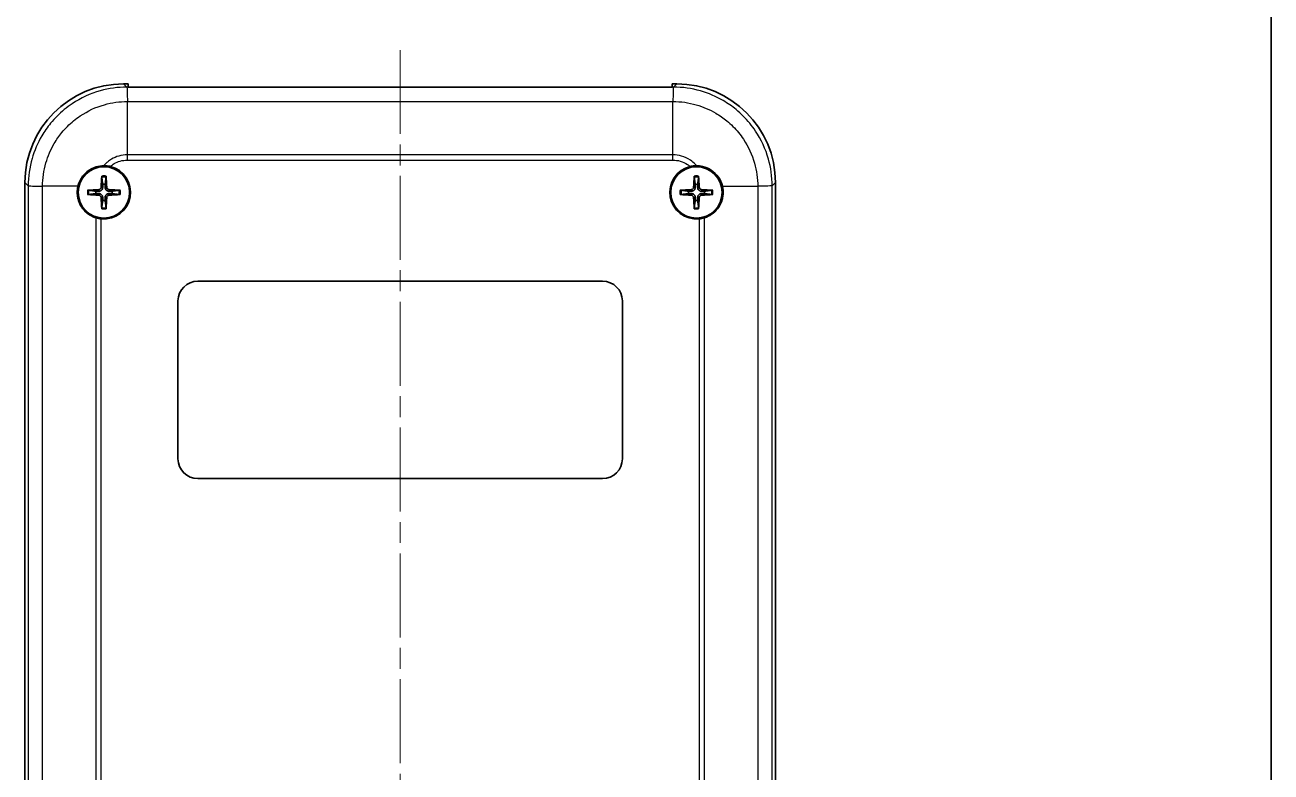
# Model space of a CAD drawing. Header units: millimetres. Extents: x 0 to 3058, y 0 to 562.
# Drawn here: x 1061.8 to 1188, y 241.9 to 317.6 of the extents above; entities that cross this region are included whole.
import ezdxf

# ---------------------------------------------------------------- set-up
doc = ezdxf.new("R2010")
doc.units = ezdxf.units.MM
doc.header["$LTSCALE"] = 1.5
doc.linetypes.add('CHAIN', pattern=[0.3543, 0.2362, -0.0295, 0.0591, -0.0295])
for name, color, linetype, lineweight in [('Border (ISO)', 7, 'Continuous', 35), ('Centerline (ISO)', 131, 'Continuous', 18), ('Visible (ISO)', 7, 'Continuous', 35), ('Visible Narrow (ISO)', 7, 'Continuous', 25)]:
    doc.layers.add(name, color=color, linetype=linetype, lineweight=lineweight)

# ---------------------------------------------------------------- blocks, each defined once
blk = doc.blocks.new('図面枠 tk図枠')
at = {"layer": 'Border (ISO)'}
blk.add_line((405.5, 289), (405.5, 8), dxfattribs=at)

msp = doc.modelspace()

# ---------------------------------------------------------------- linework, layer by layer
at = {"layer": 'Centerline (ISO)', "linetype": 'CHAIN', "ltscale": 23.990969}
msp.add_line((1099.8117, 315.0765), (1099.8117, 172.9097), dxfattribs=at)
at = {"layer": 'Visible (ISO)'}
for p, q in [((1071.8056, 311.6597), (1072.2617, 311.6597)), ((1072.2617, 311.328), (1072.2617, 311.6597)), ((1127.3617, 311.328), (1072.2617, 311.328)), ((1127.3617, 311.6597), (1127.3617, 311.328)), ((1127.3617, 311.6597), (1127.8178, 311.6597)), ((1061.8117, 186.6536), (1061.8117, 301.6658)), ((1137.8117, 301.6658), (1137.8117, 186.6536)), ((1136.6117, 301.2949), (1136.6117, 301.2948)), ((1079.3117, 291.6597), (1120.3117, 291.6597)), ((1077.3117, 273.6597), (1077.3117, 289.6597)), ((1122.3117, 289.6597), (1122.3117, 273.6597)), ((1120.3117, 271.6597), (1079.3117, 271.6597))]:
    msp.add_line(p, q, dxfattribs=at)
for centre in [(1069.8117, 300.6597), (1129.8117, 300.6597)]:
    msp.add_circle(centre, 2.6, dxfattribs=at)
for centre, radius, start, end in [((1069.8117, 300.6597), 2.7, 264.287631, 76.547675), ((1129.8117, 300.6597), 2.7, 103.452325, 275.712369), ((1069.8117, 300.6597), 0.8207, 171.331953, 188.668047), ((1069.8117, 300.6597), 0.8207, 81.331953, 98.668047), ((1069.8117, 300.6597), 0.8207, 351.331953, 8.668047), ((1129.8117, 300.6597), 0.8207, 171.331953, 188.668047), ((1129.8117, 300.6597), 0.8207, 81.331953, 98.668047), ((1129.8117, 300.6597), 0.8207, 351.331953, 8.668047), ((1069.8117, 300.6597), 0.8207, 261.331953, 278.668047), ((1129.8117, 300.6597), 0.8207, 261.331953, 278.668047), ((1079.3117, 289.6597), 2, 90, 180), ((1120.3117, 289.6597), 2, 0, 90), ((1079.3117, 273.6597), 2, 180, 270), ((1120.3117, 273.6597), 2, 270, 0)]:
    msp.add_arc(centre, radius, start, end, dxfattribs=at)
for centre, major_axis, ratio, start_param, end_param in [((1071.8178, 301.6536), (-7.0797, 7.0797), 0.99878277, 5.49839613, 7.06797448), ((1127.8056, 301.6536), (7.0797, 7.0797), 0.99878277, 5.49839613, 7.06797448), ((1070.0215, 300.6506), (-0.2621, -5.9906), 0.08715574, 4.43466376, 4.62793306), ((1069.6019, 300.6506), (-0.2621, 5.9906), 0.08715574, 4.7968449, 4.9901142), ((1130.0215, 300.6506), (-0.2621, -5.9906), 0.08715574, 4.43466376, 4.62793306), ((1129.6019, 300.6506), (-0.2621, 5.9906), 0.08715574, 4.7968449, 4.9901142), ((1069.8209, 300.4499), (-5.9906, -0.2621), 0.08715574, 4.7968449, 4.9901142), ((1069.8209, 300.8695), (5.9906, -0.2621), 0.08715574, 4.43466376, 4.62793306), ((1069.8025, 300.4499), (-5.9906, 0.2621), 0.08715574, 4.43466376, 4.62793306), ((1069.8025, 300.8695), (5.9906, 0.2621), 0.08715574, 4.7968449, 4.9901142), ((1129.8209, 300.4499), (-5.9906, -0.2621), 0.08715574, 4.7968449, 4.9901142), ((1129.8209, 300.8695), (5.9906, -0.2621), 0.08715574, 4.43466376, 4.62793306), ((1129.8025, 300.4499), (-5.9906, 0.2621), 0.08715574, 4.43466376, 4.62793306), ((1129.8025, 300.8695), (5.9906, 0.2621), 0.08715574, 4.7968449, 4.9901142), ((1070.0215, 300.6689), (0.2621, -5.9906), 0.08715574, 4.7968449, 4.9901142), ((1069.6019, 300.6689), (0.2621, 5.9906), 0.08715574, 4.43466376, 4.62793306), ((1130.0215, 300.6689), (0.2621, -5.9906), 0.08715574, 4.7968449, 4.9901142), ((1129.6019, 300.6689), (0.2621, 5.9906), 0.08715574, 4.43466376, 4.62793306)]:
    msp.add_ellipse(centre, major_axis=major_axis, ratio=ratio, start_param=start_param, end_param=end_param, dxfattribs=at)
for points, knots in [([(1067.1843, 301.2817), (1067.2543, 301.5776), (1067.3738, 301.8592), (1067.6897, 302.353), (1067.8785, 302.5656), (1068.3754, 302.9744), (1068.6971, 303.1451), (1069.2835, 303.3196), (1069.5332, 303.357), (1069.7835, 303.3596)], [-0.397718375, -0.397718375, -0.397718375, -0.397718375, -0.306121113, -0.306121113, -0.220565371, -0.220565371, -0.110928462, -0.110928462, -0.03399724, -0.03399724, -0.03399724, -0.03399724]), ([(1069.7835, 303.3596), (1069.8953, 303.3608), (1070.0079, 303.355), (1070.2277, 303.3297), (1070.3344, 303.3109), (1070.4398, 303.2857)], [-0.0667034986, -0.0667034986, -0.0667034986, -0.0667034986, -0.0325176309, -0.0325176309, -0.0000000047, -0.0000000047, -0.0000000047, -0.0000000047]), ([(1129.1836, 303.2857), (1129.2907, 303.3113), (1129.3992, 303.3303), (1129.619, 303.3552), (1129.7299, 303.3607), (1129.8399, 303.3596)], [-0.0667245398, -0.0667245398, -0.0667245398, -0.0667245398, -0.0336620514, -0.0336620514, 0, 0, 0, 0]), ([(1129.8399, 303.3596), (1130.0313, 303.3576), (1130.2225, 303.3352), (1130.7304, 303.2198), (1131.0352, 303.0891), (1131.5907, 302.7187), (1131.8347, 302.4797), (1132.2214, 301.9236), (1132.3609, 301.6118), (1132.4391, 301.2817)], [-0.363435919, -0.363435919, -0.363435919, -0.363435919, -0.304697337, -0.304697337, -0.204614643, -0.204614643, -0.102097776, -0.102097776, 0, 0, 0, 0]), ([(1069.5906, 302.2012), (1069.59, 302.2056), (1069.5895, 302.2122), (1069.5888, 302.2274), (1069.5886, 302.2393), (1069.5888, 302.2615), (1069.5892, 302.2757), (1069.5901, 302.2964), (1069.5906, 302.3061), (1069.5912, 302.315)], [0.0329150768, 0.0329150768, 0.0329150768, 0.0329150768, 0.0357980264, 0.0357980264, 0.0393716396, 0.0393716396, 0.0429965212, 0.0429965212, 0.0455760451, 0.0455760451, 0.0455760451, 0.0455760451]), ([(1070.0321, 302.315), (1070.0327, 302.3061), (1070.0333, 302.2964), (1070.0342, 302.2757), (1070.0346, 302.2615), (1070.0347, 302.2393), (1070.0346, 302.2274), (1070.0339, 302.2122), (1070.0334, 302.2056), (1070.0328, 302.2012)], [0.0118419235, 0.0118419235, 0.0118419235, 0.0118419235, 0.0144214474, 0.0144214474, 0.018046329, 0.018046329, 0.0216199422, 0.0216199422, 0.0245028918, 0.0245028918, 0.0245028918, 0.0245028918]), ([(1129.5906, 302.2012), (1129.59, 302.2056), (1129.5895, 302.2122), (1129.5888, 302.2274), (1129.5886, 302.2393), (1129.5888, 302.2615), (1129.5892, 302.2757), (1129.5901, 302.2964), (1129.5906, 302.3061), (1129.5912, 302.315)], [0.0329150768, 0.0329150768, 0.0329150768, 0.0329150768, 0.0357980264, 0.0357980264, 0.0393716396, 0.0393716396, 0.0429965212, 0.0429965212, 0.0455760451, 0.0455760451, 0.0455760451, 0.0455760451]), ([(1130.0321, 302.315), (1130.0327, 302.3061), (1130.0333, 302.2964), (1130.0342, 302.2757), (1130.0346, 302.2615), (1130.0347, 302.2393), (1130.0346, 302.2274), (1130.0339, 302.2122), (1130.0334, 302.2056), (1130.0328, 302.2012)], [0.0118419235, 0.0118419235, 0.0118419235, 0.0118419235, 0.0144214474, 0.0144214474, 0.018046329, 0.018046329, 0.0216199422, 0.0216199422, 0.0245028918, 0.0245028918, 0.0245028918, 0.0245028918]), ([(1068.9988, 298.085), (1068.8655, 298.1271), (1068.7354, 298.1796), (1068.3706, 298.3609), (1068.1495, 298.5151), (1067.7555, 298.8886), (1067.5858, 299.1067), (1067.3397, 299.5495), (1067.2537, 299.765), (1067.165, 300.1112), (1067.1423, 300.235), (1067.1221, 300.4162), (1067.1176, 300.4726), (1067.1135, 300.5576), (1067.1125, 300.5861), (1067.1117, 300.6372), (1067.1116, 300.6598), (1067.112, 300.7078), (1067.1126, 300.7332), (1067.115, 300.8006), (1067.1176, 300.8427), (1067.1323, 301.0185), (1067.1534, 301.1512), (1067.1843, 301.2817)], [-0.409984685, -0.409984685, -0.409984685, -0.409984685, -0.366522343, -0.366522343, -0.284018358, -0.284018358, -0.200348508, -0.200348508, -0.130632132, -0.130632132, -0.092868481, -0.092868481, -0.075897997, -0.075897997, -0.067344445, -0.067344445, -0.060551491, -0.060551491, -0.052942596, -0.052942596, -0.040306178, -0.040306178, 0, 0, 0, 0]), ([(1068.1565, 300.8802), (1068.1653, 300.8808), (1068.175, 300.8813), (1068.1957, 300.8822), (1068.2099, 300.8826), (1068.2321, 300.8828), (1068.244, 300.8826), (1068.2592, 300.882), (1068.2658, 300.8814), (1068.2703, 300.8809)], [0.0118419235, 0.0118419235, 0.0118419235, 0.0118419235, 0.0144214474, 0.0144214474, 0.018046329, 0.018046329, 0.0216199422, 0.0216199422, 0.0245028918, 0.0245028918, 0.0245028918, 0.0245028918]), ([(1068.2703, 300.4386), (1068.2658, 300.438), (1068.2592, 300.4375), (1068.244, 300.4369), (1068.2321, 300.4367), (1068.2099, 300.4369), (1068.1957, 300.4372), (1068.175, 300.4381), (1068.1653, 300.4387), (1068.1565, 300.4393)], [0.0329150768, 0.0329150768, 0.0329150768, 0.0329150768, 0.0357980264, 0.0357980264, 0.0393716396, 0.0393716396, 0.0429965212, 0.0429965212, 0.0455760451, 0.0455760451, 0.0455760451, 0.0455760451]), ([(1069.5233, 301.1787), (1069.5218, 301.1485), (1069.5142, 301.1166), (1069.4869, 301.0585), (1069.4671, 301.0322), (1069.4225, 300.9913), (1069.3946, 300.9739), (1069.3412, 300.9542), (1069.3166, 300.9493), (1069.2928, 300.9481)], [0, 0, 0, 0, 0.0090810802, 0.0090810802, 0.0181621604, 0.0181621604, 0.0272534983, 0.0272534983, 0.0342554005, 0.0342554005, 0.0342554005, 0.0342554005]), ([(1069.2928, 300.3714), (1069.3229, 300.3699), (1069.3548, 300.3623), (1069.4129, 300.3349), (1069.4392, 300.3152), (1069.4801, 300.2705), (1069.4976, 300.2427), (1069.5172, 300.1893), (1069.5221, 300.1647), (1069.5233, 300.1408)], [0, 0, 0, 0, 0.0090810802, 0.0090810802, 0.0181621604, 0.0181621604, 0.0272534983, 0.0272534983, 0.0342554005, 0.0342554005, 0.0342554005, 0.0342554005]), ([(1069.6886, 301.1714), (1069.6887, 301.1308), (1069.6822, 301.0892), (1069.6623, 301.0254), (1069.65, 300.9967), (1069.6178, 300.9424), (1069.5977, 300.9167), (1069.5547, 300.8737), (1069.5291, 300.8537), (1069.4747, 300.8214), (1069.446, 300.8092), (1069.3822, 300.7893), (1069.3407, 300.7828), (1069.3, 300.7828)], [-0.0711518146, -0.0711518146, -0.0711518146, -0.0711518146, -0.05848033, -0.05848033, -0.0493696425, -0.0493696425, -0.040258955, -0.040258955, -0.0311482675, -0.0311482675, -0.02203758, -0.02203758, -0.0093660955, -0.0093660955, -0.0093660955, -0.0093660955]), ([(1069.3, 300.5367), (1069.3407, 300.5367), (1069.3822, 300.5302), (1069.446, 300.5103), (1069.4747, 300.4981), (1069.5291, 300.4658), (1069.5547, 300.4457), (1069.5977, 300.4028), (1069.6178, 300.3771), (1069.65, 300.3228), (1069.6623, 300.2941), (1069.6822, 300.2303), (1069.6887, 300.1887), (1069.6886, 300.1481)], [-0.0711518146, -0.0711518146, -0.0711518146, -0.0711518146, -0.05848033, -0.05848033, -0.0493696425, -0.0493696425, -0.040258955, -0.040258955, -0.0311482675, -0.0311482675, -0.02203758, -0.02203758, -0.0093660955, -0.0093660955, -0.0093660955, -0.0093660955]), ([(1070.3234, 300.7828), (1070.2827, 300.7828), (1070.2412, 300.7893), (1070.1773, 300.8092), (1070.1487, 300.8214), (1070.0943, 300.8537), (1070.0686, 300.8737), (1070.0257, 300.9167), (1070.0056, 300.9424), (1069.9733, 300.9967), (1069.9611, 301.0254), (1069.9412, 301.0892), (1069.9347, 301.1308), (1069.9348, 301.1714)], [-0.0711518146, -0.0711518146, -0.0711518146, -0.0711518146, -0.05848033, -0.05848033, -0.0493696425, -0.0493696425, -0.040258955, -0.040258955, -0.0311482675, -0.0311482675, -0.02203758, -0.02203758, -0.0093660955, -0.0093660955, -0.0093660955, -0.0093660955]), ([(1069.9348, 300.1481), (1069.9347, 300.1887), (1069.9412, 300.2303), (1069.9611, 300.2941), (1069.9733, 300.3228), (1070.0056, 300.3771), (1070.0257, 300.4028), (1070.0686, 300.4457), (1070.0943, 300.4658), (1070.1487, 300.4981), (1070.1773, 300.5103), (1070.2412, 300.5302), (1070.2827, 300.5367), (1070.3234, 300.5367)], [-0.0711518146, -0.0711518146, -0.0711518146, -0.0711518146, -0.05848033, -0.05848033, -0.0493696425, -0.0493696425, -0.040258955, -0.040258955, -0.0311482675, -0.0311482675, -0.02203758, -0.02203758, -0.0093660955, -0.0093660955, -0.0093660955, -0.0093660955]), ([(1070.3306, 300.9481), (1070.3005, 300.9496), (1070.2686, 300.9572), (1070.2104, 300.9846), (1070.1842, 301.0043), (1070.1432, 301.0489), (1070.1258, 301.0768), (1070.1061, 301.1302), (1070.1012, 301.1548), (1070.1, 301.1787)], [0, 0, 0, 0, 0.0090810802, 0.0090810802, 0.0181621604, 0.0181621604, 0.0272534983, 0.0272534983, 0.0342554005, 0.0342554005, 0.0342554005, 0.0342554005]), ([(1070.1, 300.1408), (1070.1016, 300.1709), (1070.1092, 300.2028), (1070.1365, 300.261), (1070.1562, 300.2872), (1070.2009, 300.3282), (1070.2288, 300.3456), (1070.2822, 300.3653), (1070.3067, 300.3702), (1070.3306, 300.3714)], [0, 0, 0, 0, 0.0090810802, 0.0090810802, 0.0181621604, 0.0181621604, 0.0272534983, 0.0272534983, 0.0342554005, 0.0342554005, 0.0342554005, 0.0342554005]), ([(1071.3531, 300.8809), (1071.3576, 300.8814), (1071.3642, 300.882), (1071.3794, 300.8826), (1071.3913, 300.8828), (1071.4134, 300.8826), (1071.4277, 300.8822), (1071.4483, 300.8813), (1071.458, 300.8808), (1071.4669, 300.8802)], [0.0329150768, 0.0329150768, 0.0329150768, 0.0329150768, 0.0357980264, 0.0357980264, 0.0393716396, 0.0393716396, 0.0429965212, 0.0429965212, 0.0455760451, 0.0455760451, 0.0455760451, 0.0455760451]), ([(1071.4669, 300.4393), (1071.458, 300.4387), (1071.4483, 300.4381), (1071.4277, 300.4372), (1071.4134, 300.4369), (1071.3913, 300.4367), (1071.3794, 300.4369), (1071.3642, 300.4375), (1071.3576, 300.438), (1071.3531, 300.4386)], [0.0118419235, 0.0118419235, 0.0118419235, 0.0118419235, 0.0144214474, 0.0144214474, 0.018046329, 0.018046329, 0.0216199422, 0.0216199422, 0.0245028918, 0.0245028918, 0.0245028918, 0.0245028918]), ([(1128.1565, 300.8802), (1128.1653, 300.8808), (1128.175, 300.8813), (1128.1957, 300.8822), (1128.2099, 300.8826), (1128.2321, 300.8828), (1128.244, 300.8826), (1128.2592, 300.882), (1128.2658, 300.8814), (1128.2703, 300.8809)], [0.0118419235, 0.0118419235, 0.0118419235, 0.0118419235, 0.0144214474, 0.0144214474, 0.018046329, 0.018046329, 0.0216199422, 0.0216199422, 0.0245028918, 0.0245028918, 0.0245028918, 0.0245028918]), ([(1128.2703, 300.4386), (1128.2658, 300.438), (1128.2592, 300.4375), (1128.244, 300.4369), (1128.2321, 300.4367), (1128.2099, 300.4369), (1128.1957, 300.4372), (1128.175, 300.4381), (1128.1653, 300.4387), (1128.1565, 300.4393)], [0.0329150768, 0.0329150768, 0.0329150768, 0.0329150768, 0.0357980264, 0.0357980264, 0.0393716396, 0.0393716396, 0.0429965212, 0.0429965212, 0.0455760451, 0.0455760451, 0.0455760451, 0.0455760451]), ([(1129.5233, 301.1787), (1129.5218, 301.1485), (1129.5142, 301.1166), (1129.4869, 301.0585), (1129.4671, 301.0322), (1129.4225, 300.9913), (1129.3946, 300.9739), (1129.3412, 300.9542), (1129.3166, 300.9493), (1129.2928, 300.9481)], [0, 0, 0, 0, 0.0090810802, 0.0090810802, 0.0181621604, 0.0181621604, 0.0272534983, 0.0272534983, 0.0342554005, 0.0342554005, 0.0342554005, 0.0342554005]), ([(1129.2928, 300.3714), (1129.3229, 300.3699), (1129.3548, 300.3623), (1129.4129, 300.3349), (1129.4392, 300.3152), (1129.4801, 300.2705), (1129.4976, 300.2427), (1129.5172, 300.1893), (1129.5221, 300.1647), (1129.5233, 300.1408)], [0, 0, 0, 0, 0.0090810802, 0.0090810802, 0.0181621604, 0.0181621604, 0.0272534983, 0.0272534983, 0.0342554005, 0.0342554005, 0.0342554005, 0.0342554005]), ([(1129.6886, 301.1714), (1129.6887, 301.1308), (1129.6822, 301.0892), (1129.6623, 301.0254), (1129.65, 300.9967), (1129.6178, 300.9424), (1129.5977, 300.9167), (1129.5547, 300.8737), (1129.5291, 300.8537), (1129.4747, 300.8214), (1129.446, 300.8092), (1129.3822, 300.7893), (1129.3407, 300.7828), (1129.3, 300.7828)], [-0.0711518146, -0.0711518146, -0.0711518146, -0.0711518146, -0.05848033, -0.05848033, -0.0493696425, -0.0493696425, -0.040258955, -0.040258955, -0.0311482675, -0.0311482675, -0.02203758, -0.02203758, -0.0093660955, -0.0093660955, -0.0093660955, -0.0093660955]), ([(1129.3, 300.5367), (1129.3407, 300.5367), (1129.3822, 300.5302), (1129.446, 300.5103), (1129.4747, 300.4981), (1129.5291, 300.4658), (1129.5547, 300.4457), (1129.5977, 300.4028), (1129.6178, 300.3771), (1129.65, 300.3228), (1129.6623, 300.2941), (1129.6822, 300.2303), (1129.6887, 300.1887), (1129.6886, 300.1481)], [-0.0711518146, -0.0711518146, -0.0711518146, -0.0711518146, -0.05848033, -0.05848033, -0.0493696425, -0.0493696425, -0.040258955, -0.040258955, -0.0311482675, -0.0311482675, -0.02203758, -0.02203758, -0.0093660955, -0.0093660955, -0.0093660955, -0.0093660955]), ([(1130.3234, 300.7828), (1130.2827, 300.7828), (1130.2412, 300.7893), (1130.1773, 300.8092), (1130.1487, 300.8214), (1130.0943, 300.8537), (1130.0686, 300.8737), (1130.0257, 300.9167), (1130.0056, 300.9424), (1129.9733, 300.9967), (1129.9611, 301.0254), (1129.9412, 301.0892), (1129.9347, 301.1308), (1129.9348, 301.1714)], [-0.0711518146, -0.0711518146, -0.0711518146, -0.0711518146, -0.05848033, -0.05848033, -0.0493696425, -0.0493696425, -0.040258955, -0.040258955, -0.0311482675, -0.0311482675, -0.02203758, -0.02203758, -0.0093660955, -0.0093660955, -0.0093660955, -0.0093660955]), ([(1129.9348, 300.1481), (1129.9347, 300.1887), (1129.9412, 300.2303), (1129.9611, 300.2941), (1129.9733, 300.3228), (1130.0056, 300.3771), (1130.0257, 300.4028), (1130.0686, 300.4457), (1130.0943, 300.4658), (1130.1487, 300.4981), (1130.1773, 300.5103), (1130.2412, 300.5302), (1130.2827, 300.5367), (1130.3234, 300.5367)], [-0.0711518146, -0.0711518146, -0.0711518146, -0.0711518146, -0.05848033, -0.05848033, -0.0493696425, -0.0493696425, -0.040258955, -0.040258955, -0.0311482675, -0.0311482675, -0.02203758, -0.02203758, -0.0093660955, -0.0093660955, -0.0093660955, -0.0093660955]), ([(1130.3306, 300.9481), (1130.3005, 300.9496), (1130.2686, 300.9572), (1130.2104, 300.9846), (1130.1842, 301.0043), (1130.1432, 301.0489), (1130.1258, 301.0768), (1130.1061, 301.1302), (1130.1012, 301.1548), (1130.1, 301.1787)], [0, 0, 0, 0, 0.0090810802, 0.0090810802, 0.0181621604, 0.0181621604, 0.0272534983, 0.0272534983, 0.0342554005, 0.0342554005, 0.0342554005, 0.0342554005]), ([(1130.1, 300.1408), (1130.1016, 300.1709), (1130.1092, 300.2028), (1130.1365, 300.261), (1130.1562, 300.2872), (1130.2009, 300.3282), (1130.2288, 300.3456), (1130.2822, 300.3653), (1130.3067, 300.3702), (1130.3306, 300.3714)], [0, 0, 0, 0, 0.0090810802, 0.0090810802, 0.0181621604, 0.0181621604, 0.0272534983, 0.0272534983, 0.0342554005, 0.0342554005, 0.0342554005, 0.0342554005]), ([(1132.4391, 301.2817), (1132.4689, 301.1558), (1132.4896, 301.0278), (1132.505, 300.8542), (1132.5079, 300.8097), (1132.5106, 300.7392), (1132.5113, 300.7132), (1132.5118, 300.6646), (1132.5117, 300.642), (1132.511, 300.5916), (1132.5101, 300.5638), (1132.5064, 300.4831), (1132.5024, 300.4303), (1132.4816, 300.2322), (1132.4546, 300.0885), (1132.3227, 299.6062), (1132.1637, 299.2885), (1131.7796, 298.7902), (1131.577, 298.5982), (1131.1262, 298.2857), (1130.8814, 298.1661), (1130.6245, 298.085)], [-0.439446916, -0.439446916, -0.439446916, -0.439446916, -0.400500561, -0.400500561, -0.387099473, -0.387099473, -0.379299349, -0.379299349, -0.372499828, -0.372499828, -0.364150077, -0.364150077, -0.348244359, -0.348244359, -0.304294141, -0.304294141, -0.197659079, -0.197659079, -0.112611254, -0.112611254, -0.028646125, -0.028646125, -0.028646125, -0.028646125]), ([(1131.3531, 300.8809), (1131.3576, 300.8814), (1131.3642, 300.882), (1131.3794, 300.8826), (1131.3913, 300.8828), (1131.4134, 300.8826), (1131.4277, 300.8822), (1131.4483, 300.8813), (1131.458, 300.8808), (1131.4669, 300.8802)], [0.0329150768, 0.0329150768, 0.0329150768, 0.0329150768, 0.0357980264, 0.0357980264, 0.0393716396, 0.0393716396, 0.0429965212, 0.0429965212, 0.0455760451, 0.0455760451, 0.0455760451, 0.0455760451]), ([(1131.4669, 300.4393), (1131.458, 300.4387), (1131.4483, 300.4381), (1131.4277, 300.4372), (1131.4134, 300.4369), (1131.3913, 300.4367), (1131.3794, 300.4369), (1131.3642, 300.4375), (1131.3576, 300.438), (1131.3531, 300.4386)], [0.0118419235, 0.0118419235, 0.0118419235, 0.0118419235, 0.0144214474, 0.0144214474, 0.018046329, 0.018046329, 0.0216199422, 0.0216199422, 0.0245028918, 0.0245028918, 0.0245028918, 0.0245028918]), ([(1069.5912, 299.0045), (1069.5906, 299.0134), (1069.5901, 299.0231), (1069.5892, 299.0438), (1069.5888, 299.058), (1069.5886, 299.0802), (1069.5888, 299.0921), (1069.5895, 299.1073), (1069.59, 299.1138), (1069.5906, 299.1183)], [0.0118419235, 0.0118419235, 0.0118419235, 0.0118419235, 0.0144214474, 0.0144214474, 0.018046329, 0.018046329, 0.0216199422, 0.0216199422, 0.0245028918, 0.0245028918, 0.0245028918, 0.0245028918]), ([(1070.0328, 299.1183), (1070.0334, 299.1138), (1070.0339, 299.1073), (1070.0346, 299.0921), (1070.0347, 299.0802), (1070.0346, 299.058), (1070.0342, 299.0438), (1070.0333, 299.0231), (1070.0327, 299.0134), (1070.0321, 299.0045)], [0.0329150768, 0.0329150768, 0.0329150768, 0.0329150768, 0.0357980264, 0.0357980264, 0.0393716396, 0.0393716396, 0.0429965212, 0.0429965212, 0.0455760451, 0.0455760451, 0.0455760451, 0.0455760451]), ([(1129.5912, 299.0045), (1129.5906, 299.0134), (1129.5901, 299.0231), (1129.5892, 299.0438), (1129.5888, 299.058), (1129.5886, 299.0802), (1129.5888, 299.0921), (1129.5895, 299.1073), (1129.59, 299.1138), (1129.5906, 299.1183)], [0.0118419235, 0.0118419235, 0.0118419235, 0.0118419235, 0.0144214474, 0.0144214474, 0.018046329, 0.018046329, 0.0216199422, 0.0216199422, 0.0245028918, 0.0245028918, 0.0245028918, 0.0245028918]), ([(1130.0328, 299.1183), (1130.0334, 299.1138), (1130.0339, 299.1073), (1130.0346, 299.0921), (1130.0347, 299.0802), (1130.0346, 299.058), (1130.0342, 299.0438), (1130.0333, 299.0231), (1130.0327, 299.0134), (1130.0321, 299.0045)], [0.0329150768, 0.0329150768, 0.0329150768, 0.0329150768, 0.0357980264, 0.0357980264, 0.0393716396, 0.0393716396, 0.0429965212, 0.0429965212, 0.0455760451, 0.0455760451, 0.0455760451, 0.0455760451]), ([(1069.5429, 297.9731), (1069.4503, 297.9824), (1069.3586, 297.9964), (1069.1762, 298.0339), (1069.0862, 298.0574), (1068.9988, 298.085)], [-0.0563926452, -0.0563926452, -0.0563926452, -0.0563926452, -0.0284703173, -0.0284703173, 0, 0, 0, 0]), ([(1130.6245, 298.085), (1130.5372, 298.0574), (1130.4472, 298.0339), (1130.2648, 297.9964), (1130.173, 297.9824), (1130.0804, 297.9731)], [-0.0563839782, -0.0563839782, -0.0563839782, -0.0563839782, -0.0279179742, -0.0279179742, 0, 0, 0, 0])]:
    msp.add_open_spline(points, degree=3, knots=knots, dxfattribs=at)
for points, weights in [([(1069.5906, 302.2012), (1069.6544, 301.7228), (1069.688, 301.4711)], [1.15839235135, 1.30588658537, 1.33025287156]), ([(1069.9354, 301.4711), (1069.969, 301.7228), (1070.0328, 302.2012)], [1.33025287283, 1.30588658641, 1.1583923518]), ([(1129.5906, 302.2012), (1129.6544, 301.7228), (1129.688, 301.4711)], [1.15839235135, 1.30588658537, 1.33025287156]), ([(1129.9354, 301.4711), (1129.969, 301.7228), (1130.0328, 302.2012)], [1.33025287283, 1.30588658641, 1.1583923518]), ([(1069.0004, 300.7834), (1068.7486, 300.817), (1068.2703, 300.8809)], [1.33025287495, 1.30588658817, 1.15839235254]), ([(1068.2703, 300.4386), (1068.7486, 300.5025), (1069.0004, 300.5361)], [1.15839235246, 1.30588658798, 1.33025287473]), ([(1069.3, 300.7828), (1069.1832, 300.783), (1069.0004, 300.7834)], [1.45873957898, 1.2393695244, 1]), ([(1069.0004, 300.5361), (1069.1832, 300.5365), (1069.3, 300.5367)], [1, 1.23936952444, 1.45873957904]), ([(1069.688, 301.4711), (1069.6884, 301.2882), (1069.6886, 301.1714)], [1, 1.23936952444, 1.45873957904]), ([(1069.9348, 301.1714), (1069.9349, 301.2882), (1069.9354, 301.4711)], [1.45873957898, 1.2393695244, 1]), ([(1070.623, 300.7834), (1070.4402, 300.783), (1070.3234, 300.7828)], [1, 1.23936952444, 1.45873957904]), ([(1070.3234, 300.5367), (1070.4402, 300.5365), (1070.623, 300.5361)], [1.45873957898, 1.2393695244, 1]), ([(1071.3531, 300.8809), (1070.8747, 300.817), (1070.623, 300.7834)], [1.15839235259, 1.30588658829, 1.3302528751]), ([(1070.623, 300.5361), (1070.8747, 300.5025), (1071.3531, 300.4386)], [1.33025287492, 1.30588658815, 1.15839235253]), ([(1129.0004, 300.7834), (1128.7486, 300.817), (1128.2703, 300.8809)], [1.33025287495, 1.30588658817, 1.15839235254]), ([(1128.2703, 300.4386), (1128.7486, 300.5025), (1129.0004, 300.5361)], [1.15839235246, 1.30588658798, 1.33025287473]), ([(1129.3, 300.7828), (1129.1832, 300.783), (1129.0004, 300.7834)], [1.45873957898, 1.2393695244, 1]), ([(1129.0004, 300.5361), (1129.1832, 300.5365), (1129.3, 300.5367)], [1, 1.23936952444, 1.45873957904]), ([(1129.688, 301.4711), (1129.6884, 301.2882), (1129.6886, 301.1714)], [1, 1.23936952444, 1.45873957904]), ([(1129.9348, 301.1714), (1129.9349, 301.2882), (1129.9354, 301.4711)], [1.45873957898, 1.2393695244, 1]), ([(1130.623, 300.7834), (1130.4402, 300.783), (1130.3234, 300.7828)], [1, 1.23936952444, 1.45873957904]), ([(1130.3234, 300.5367), (1130.4402, 300.5365), (1130.623, 300.5361)], [1.45873957898, 1.2393695244, 1]), ([(1131.3531, 300.8809), (1130.8747, 300.817), (1130.623, 300.7834)], [1.15839235259, 1.30588658829, 1.3302528751]), ([(1130.623, 300.5361), (1130.8747, 300.5025), (1131.3531, 300.4386)], [1.33025287492, 1.30588658815, 1.15839235253]), ([(1069.688, 299.8484), (1069.6544, 299.5967), (1069.5906, 299.1183)], [1.33025287357, 1.30588658702, 1.15839235206]), ([(1069.6886, 300.1481), (1069.6884, 300.0313), (1069.688, 299.8484)], [1.45873957898, 1.2393695244, 1]), ([(1069.9354, 299.8484), (1069.9349, 300.0313), (1069.9348, 300.1481)], [1, 1.23936952444, 1.45873957904]), ([(1070.0328, 299.1183), (1069.969, 299.5967), (1069.9354, 299.8484)], [1.15839235245, 1.30588658796, 1.33025287469]), ([(1129.688, 299.8484), (1129.6544, 299.5967), (1129.5906, 299.1183)], [1.33025287357, 1.30588658702, 1.15839235206]), ([(1129.6886, 300.1481), (1129.6884, 300.0313), (1129.688, 299.8484)], [1.45873957898, 1.2393695244, 1]), ([(1129.9354, 299.8484), (1129.9349, 300.0313), (1129.9348, 300.1481)], [1, 1.23936952444, 1.45873957904]), ([(1130.0328, 299.1183), (1129.969, 299.5967), (1129.9354, 299.8484)], [1.15839235245, 1.30588658796, 1.33025287469])]:
    msp.add_rational_spline(points, weights, degree=2, dxfattribs=at)
at = {"layer": 'Visible Narrow (ISO)'}
for p, q in [((1072.1389, 311.3265), (1071.8056, 311.6597)), ((1127.4845, 311.3265), (1072.1389, 311.3265)), ((1127.8178, 311.6597), (1127.4845, 311.3265)), ((1072.1898, 309.8718), (1127.4336, 309.8718)), ((1072.1898, 304.4726), (1072.1898, 309.8717)), ((1127.4336, 304.4726), (1127.4336, 309.8717)), ((1072.1898, 304.4726), (1072.1898, 304.4726)), ((1127.4336, 304.4726), (1072.1898, 304.4726)), ((1127.4336, 304.4726), (1127.4336, 304.4726)), ((1072.1869, 303.9285), (1127.4365, 303.9285)), ((1061.8117, 301.6658), (1062.1449, 301.3326)), ((1137.4784, 301.3325), (1137.8117, 301.6658)), ((1062.1449, 301.3325), (1062.1449, 186.9869)), ((1063.5996, 187.0378), (1063.5996, 301.2817)), ((1067.1843, 301.2817), (1063.5998, 301.2817)), ((1069.2928, 300.9481), (1069.3, 300.7828)), ((1069.2928, 300.3714), (1069.3, 300.5367)), ((1069.5233, 301.1787), (1069.6886, 301.1714)), ((1070.1, 301.1787), (1069.9348, 301.1714)), ((1070.3306, 300.9481), (1070.3234, 300.7828)), ((1070.3306, 300.3714), (1070.3234, 300.5367)), ((1129.2928, 300.9481), (1129.3, 300.7828)), ((1129.2928, 300.3714), (1129.3, 300.5367)), ((1129.5233, 301.1787), (1129.6886, 301.1714)), ((1130.1, 301.1787), (1129.9348, 301.1714)), ((1130.3306, 300.9481), (1130.3234, 300.7828)), ((1130.3306, 300.3714), (1130.3234, 300.5367)), ((1132.4391, 301.2817), (1136.0236, 301.2817)), ((1136.0238, 301.2817), (1136.0238, 187.0378)), ((1137.4784, 186.9869), (1137.4784, 301.3326)), ((1069.5233, 300.1408), (1069.6886, 300.1481)), ((1070.1, 300.1408), (1069.9348, 300.1481)), ((1129.5233, 300.1408), (1129.6886, 300.1481)), ((1130.1, 300.1408), (1129.9348, 300.1481)), ((1068.9988, 298.085), (1068.9988, 187.0378)), ((1069.5429, 187.0349), (1069.5429, 297.9731)), ((1130.0804, 297.9731), (1130.0804, 187.0349)), ((1130.6245, 187.0378), (1130.6245, 298.085))]:
    msp.add_line(p, q, dxfattribs=at)
for centre, radius, start, end in [((1069.8117, 300.6597), 1.5572, 81.836855, 98.163145), ((1069.8117, 300.6597), 1.6698, 82.413489, 97.586511), ((1129.8117, 300.6597), 1.5572, 81.836855, 98.163145), ((1129.8117, 300.6597), 1.6698, 82.413489, 97.586511), ((1069.8117, 300.6597), 1.6698, 172.413489, 187.586511), ((1069.8117, 300.6597), 1.5572, 171.836855, 188.163145), ((1069.8117, 300.6597), 1.5572, 351.836855, 8.163145), ((1069.8117, 300.6597), 1.6698, 352.413489, 7.586511), ((1129.8117, 300.6597), 1.6698, 172.413489, 187.586511), ((1129.8117, 300.6597), 1.5572, 171.836855, 188.163145), ((1129.8117, 300.6597), 1.5572, 351.836855, 8.163145), ((1129.8117, 300.6597), 1.6698, 352.413489, 7.586511), ((1069.8117, 300.6597), 1.5572, 261.836855, 278.163145), ((1129.8117, 300.6597), 1.5572, 261.836855, 278.163145), ((1069.8117, 300.6597), 1.6698, 262.413489, 277.586511), ((1129.8117, 300.6597), 1.6698, 262.413489, 277.586511)]:
    msp.add_arc(centre, radius, start, end, dxfattribs=at)
for points, knots in [([(1072.1389, 311.3265), (1071.2311, 311.3256), (1070.3121, 311.199), (1068.4214, 310.6654), (1067.465, 310.2246), (1066.0449, 309.2757), (1065.5351, 308.8565), (1064.845, 308.1664), (1064.6251, 307.924), (1064.0845, 307.2656), (1063.7826, 306.8325), (1063.0925, 305.6548), (1062.763, 304.8849), (1062.2761, 303.1856), (1062.1458, 302.2533), (1062.145, 301.3325)], [0.0007085, 0.0007085, 0.0007085, 0.0007085, 0.2186202, 0.2186202, 0.46847186, 0.46847186, 0.62462915, 0.62462915, 0.70270779, 0.70270779, 0.82763362, 0.82763362, 1.02751495, 1.02751495, 1.24855032, 1.24855032, 1.24855032, 1.24855032]), ([(1072.1389, 311.3265), (1072.1431, 311.3191), (1072.1473, 311.2784), (1072.1516, 311.2064), (1072.1558, 311.1344), (1072.1601, 311.0311), (1072.1643, 310.9014), (1072.1686, 310.7718), (1072.1728, 310.6159), (1072.177, 310.4415), (1072.1813, 310.267), (1072.1855, 310.0739), (1072.1898, 309.8718)], [0.000263009, 0.000263009, 0.000263009, 0.000263009, 0.25000324, 0.25000324, 0.25000324, 0.50000648, 0.50000648, 0.50000648, 0.75000972, 0.75000972, 0.75000972, 1.000012959, 1.000012959, 1.000012959, 1.000012959]), ([(1127.4845, 311.3265), (1127.479, 311.3191), (1127.4735, 311.2785), (1127.4682, 311.2064), (1127.463, 311.1344), (1127.458, 311.031), (1127.4535, 310.9014), (1127.4489, 310.7717), (1127.4449, 310.6158), (1127.4416, 310.4414), (1127.4382, 310.2669), (1127.4355, 310.0738), (1127.4336, 309.8717)], [0, 0, 0, 0, 0.25000006, 0.25000006, 0.25000006, 0.50000013, 0.50000013, 0.50000013, 0.75000019, 0.75000019, 0.75000019, 1.00000025, 1.00000025, 1.00000025, 1.00000025]), ([(1137.4784, 301.3326), (1137.4776, 302.2403), (1137.351, 303.1593), (1136.8173, 305.0501), (1136.3765, 306.0065), (1135.4276, 307.4266), (1135.0084, 307.9363), (1134.3183, 308.6265), (1134.0759, 308.8463), (1133.4176, 309.3869), (1132.9845, 309.6889), (1131.8067, 310.3789), (1131.0368, 310.7085), (1129.3376, 311.1953), (1128.4052, 311.3256), (1127.4845, 311.3265)], [0.0007085, 0.0007085, 0.0007085, 0.0007085, 0.2186202, 0.2186202, 0.46847186, 0.46847186, 0.62462915, 0.62462915, 0.70270779, 0.70270779, 0.82763362, 0.82763362, 1.02751495, 1.02751495, 1.24855031, 1.24855031, 1.24855031, 1.24855031]), ([(1063.5998, 301.2817), (1063.6013, 302.0749), (1063.7146, 302.8778), (1064.1351, 304.3383), (1064.4186, 304.9987), (1065.0115, 306.009), (1065.2708, 306.3805), (1065.7348, 306.9453), (1065.9235, 307.1532), (1066.5156, 307.7454), (1066.9529, 308.1051), (1068.1711, 308.92), (1068.9914, 309.2991), (1070.6163, 309.7601), (1071.4077, 309.8701), (1072.1898, 309.8717)], [-1.24925829, -1.24925829, -1.24925829, -1.24925829, -1.02751495, -1.02751495, -0.82763362, -0.82763362, -0.70270779, -0.70270779, -0.62462915, -0.62462915, -0.46847186, -0.46847186, -0.2186202, -0.2186202, 0, 0, 0, 0]), ([(1127.4336, 309.8717), (1128.2268, 309.8701), (1129.0297, 309.7569), (1130.4902, 309.3363), (1131.1507, 309.0528), (1132.1609, 308.4599), (1132.5324, 308.2007), (1133.0972, 307.7367), (1133.3051, 307.548), (1133.8973, 306.9558), (1134.2571, 306.5185), (1135.072, 305.3004), (1135.451, 304.48), (1135.912, 302.8552), (1136.0221, 302.0637), (1136.0236, 301.2817)], [-1.24925829, -1.24925829, -1.24925829, -1.24925829, -1.02751495, -1.02751495, -0.82763362, -0.82763362, -0.70270779, -0.70270779, -0.62462915, -0.62462915, -0.46847186, -0.46847186, -0.2186202, -0.2186202, 0, 0, 0, 0]), ([(1072.1898, 304.4726), (1071.8942, 304.4699), (1071.5964, 304.4259), (1071.0552, 304.2671), (1070.811, 304.161), (1070.4377, 303.9406), (1070.3004, 303.8444), (1070.0916, 303.6725), (1070.0148, 303.6027), (1069.8872, 303.4751), (1069.8343, 303.4183), (1069.7835, 303.3596)], [-0.413526312, -0.413526312, -0.413526312, -0.413526312, -0.340125391, -0.340125391, -0.273961181, -0.273961181, -0.23260855, -0.23260855, -0.206763156, -0.206763156, -0.187435389, -0.187435389, -0.187435389, -0.187435389]), ([(1072.1869, 303.9285), (1072.1869, 303.9293), (1072.1869, 303.9302), (1072.1874, 304.0221), (1072.1879, 304.113), (1072.1888, 304.2942), (1072.1893, 304.3842), (1072.1898, 304.4726)], [-0.0551282943, -0.0551282943, -0.0551282943, -0.0551282943, -0.0548724684, -0.0548724684, -0.0275641608, -0.0275641608, 0, 0, 0, 0]), ([(1127.4365, 303.9285), (1127.4365, 303.9293), (1127.4365, 303.9302), (1127.436, 304.0221), (1127.4355, 304.113), (1127.4345, 304.2942), (1127.4341, 304.3842), (1127.4336, 304.4726)], [-0.0002558258, -0.0002558258, -0.0002558258, -0.0002558258, 0, 0, 0.0273082999, 0.0273082999, 0.0548724531, 0.0548724531, 0.0548724531, 0.0548724531]), ([(1129.8399, 303.3596), (1129.789, 303.4183), (1129.7362, 303.4751), (1129.5356, 303.6757), (1129.374, 303.8089), (1128.9239, 304.1114), (1128.6207, 304.253), (1128.0186, 304.4272), (1127.725, 304.47), (1127.4336, 304.4726)], [-0.226090923, -0.226090923, -0.226090923, -0.226090923, -0.206763156, -0.206763156, -0.155072367, -0.155072367, -0.072367104, -0.072367104, 0, 0, 0, 0]), ([(1070.4398, 303.2857), (1070.4598, 303.3031), (1070.4801, 303.3202), (1070.5007, 303.3371), (1070.6081, 303.425), (1070.723, 303.5047), (1070.8432, 303.5746), (1071.0355, 303.6863), (1071.2399, 303.7726), (1071.4541, 303.8324), (1071.6917, 303.8987), (1071.9396, 303.931), (1072.1842, 303.9285), (1072.1851, 303.9285), (1072.186, 303.9285), (1072.1869, 303.9285)], [0.224688336, 0.224688336, 0.224688336, 0.224688336, 0.23260855, 0.23260855, 0.23260855, 0.273961181, 0.273961181, 0.273961181, 0.340125391, 0.340125391, 0.340125391, 0.413526312, 0.413526312, 0.413526312, 0.413790813, 0.413790813, 0.413790813, 0.413790813]), ([(1127.4365, 303.9285), (1127.4374, 303.9285), (1127.4383, 303.9285), (1127.4392, 303.9285), (1127.6804, 303.931), (1127.9247, 303.8996), (1128.1592, 303.8351), (1128.4273, 303.7615), (1128.6812, 303.6459), (1128.913, 303.4919), (1129.0077, 303.4291), (1129.0982, 303.36), (1129.1836, 303.2857)], [-0.000264502, -0.000264502, -0.000264502, -0.000264502, 0, 0, 0, 0.072367104, 0.072367104, 0.072367104, 0.155072367, 0.155072367, 0.155072367, 0.188837976, 0.188837976, 0.188837976, 0.188837976]), ([(1062.145, 301.3325), (1062.1523, 301.327), (1062.193, 301.3215), (1062.265, 301.3163), (1062.337, 301.311), (1062.4404, 301.306), (1062.5701, 301.3015), (1062.6997, 301.297), (1062.8556, 301.293), (1063.0301, 301.2896), (1063.2046, 301.2863), (1063.3976, 301.2836), (1063.5998, 301.2817)], [0, 0, 0, 0, 0.25000006, 0.25000006, 0.25000006, 0.50000013, 0.50000013, 0.50000013, 0.75000019, 0.75000019, 0.75000019, 1.00000025, 1.00000025, 1.00000025, 1.00000025]), ([(1137.4784, 301.3326), (1137.471, 301.3283), (1137.4303, 301.3241), (1137.3584, 301.3198), (1137.2864, 301.3156), (1137.183, 301.3114), (1137.0534, 301.3071), (1136.9237, 301.3029), (1136.7679, 301.2986), (1136.5934, 301.2944), (1136.4189, 301.2901), (1136.2259, 301.2859), (1136.0238, 301.2817)], [0.000263009, 0.000263009, 0.000263009, 0.000263009, 0.25000324, 0.25000324, 0.25000324, 0.50000648, 0.50000648, 0.50000648, 0.75000972, 0.75000972, 0.75000972, 1.000012959, 1.000012959, 1.000012959, 1.000012959])]:
    msp.add_open_spline(points, degree=3, knots=knots, dxfattribs=at)

# ---------------------------------------------------------------- block references
at = {"xscale": 1.5, "yscale": 1.5, "zscale": 1.5}
msp.add_blockref('図面枠 tk図枠', (579.75, -12), dxfattribs=at)

doc.saveas('drawing.dxf')
